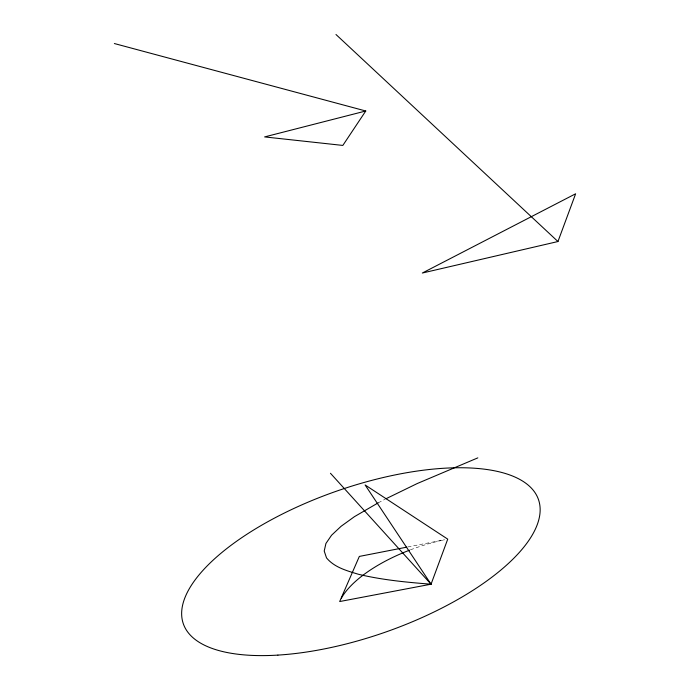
<?xml version="1.0" encoding="UTF-8"?>
<svg xmlns="http://www.w3.org/2000/svg" width="690" height="690" viewBox="0 0 690 690"><rect width="100%" height="100%" fill="white"/><g stroke="black" fill="none" stroke-linecap="round" stroke-linejoin="round"><path stroke-width="0.52" stroke-dasharray="3.45 2.59" d="M378.224 502.838L384.882 499.327M407.747 546.963L444.576 539.761M410.412 549.844A98.454 40.874 -18.7 0 1 444.826 539.735"/><path stroke-width="1.03" d="M378.224 502.838L354.427 516.672L341.084 526.298L331.562 535.233L325.922 543.479L324.214 551.034L326.517 557.9C334.486 567.542 347.061 570.794 358.524 574.296C382.32 579.98 406.712 582.3 431.052 584.197L447.732 539.14L365.113 484.958L431.052 584.197L339.687 601.542L359.335 556.425L406.686 547.17M557.951 241.535L575.633 193.778L422.323 273.033L557.951 241.535L335.978 34.5M365.76 110.995L342.835 145.426L264.606 136.913L365.76 110.995L114.368 43.539M385.831 498.827L417.165 483.569L477.834 457.867M330.45 473.262L431.052 584.197M341.352 598.196A98.454 40.874 -18.7 0 1 409.481 550.206M277.915 655.103A188.129 74.606 -19.3 0 0 539.985 506.451A188.129 74.606 -19.3 0 0 264.796 523.408A188.129 74.606 -19.3 0 0 277.915 655.103"/></g></svg>
